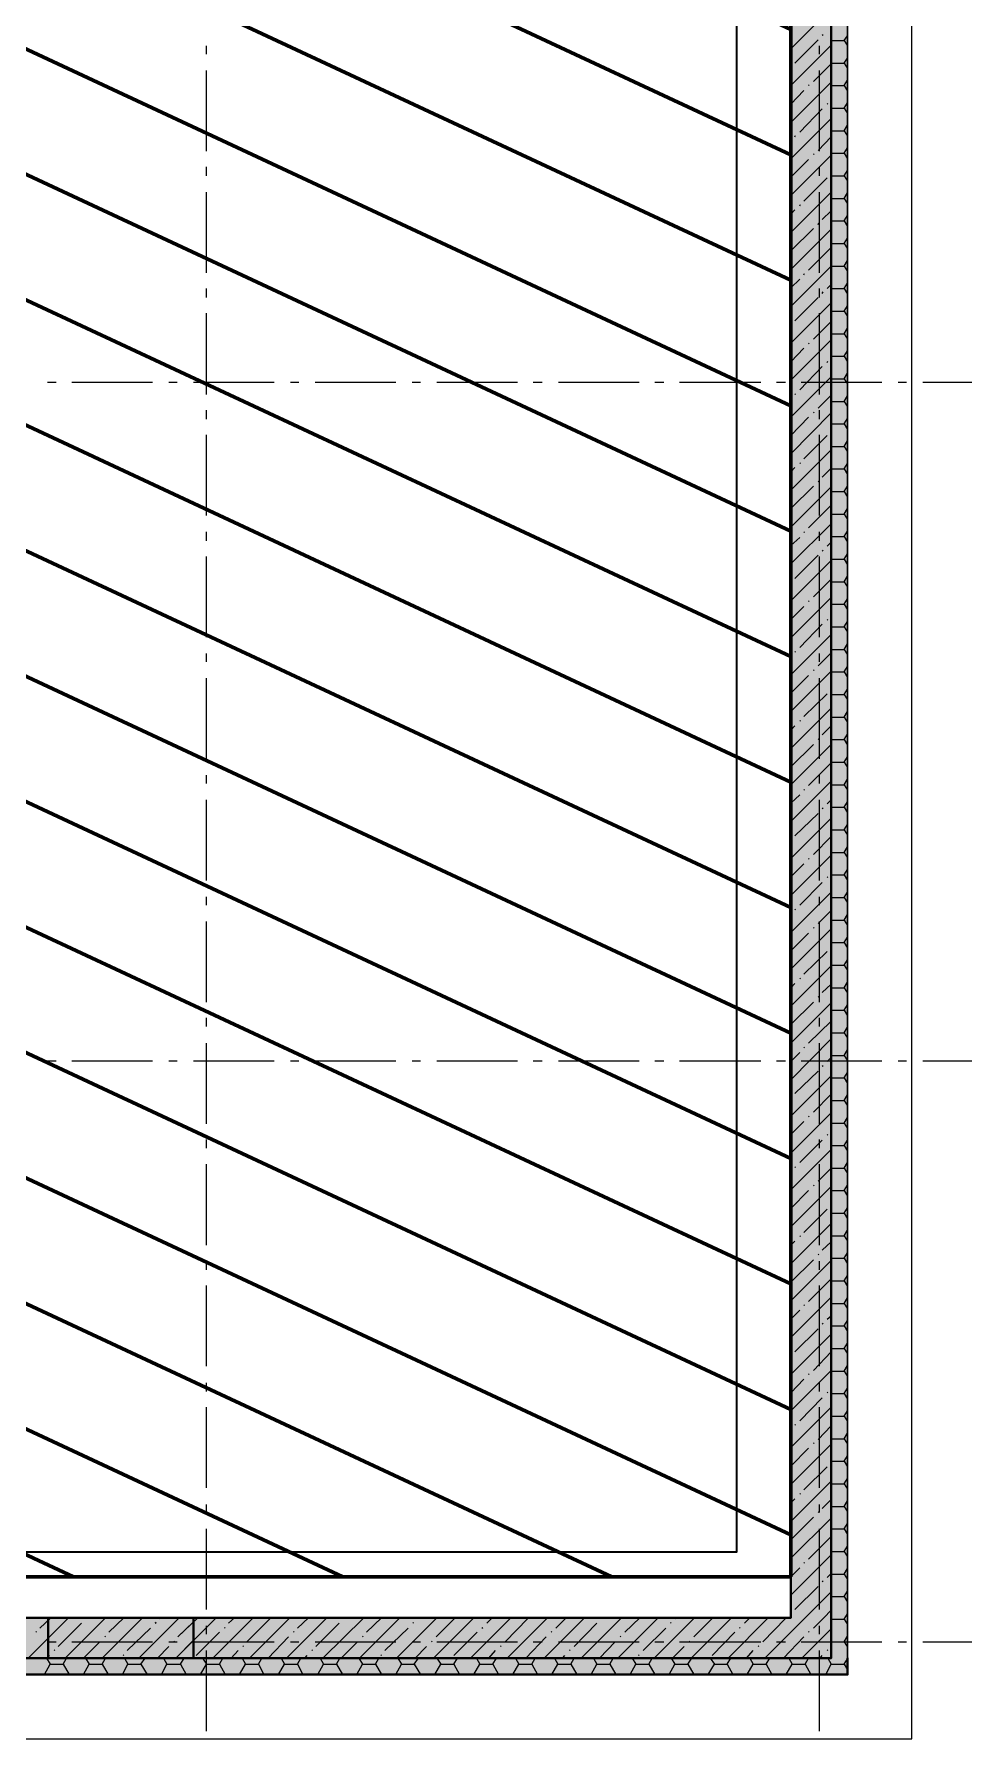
# Model space of a CAD drawing. Header units: millimetres. Extents: x -164500 to 426394, y -23753 to 102118.
# Drawn here: x -35992 to -30178, y -15 to 10530 of the extents above; entities that cross this region are included whole.
import ezdxf

# ---------------------------------------------------------------- set-up
doc = ezdxf.new("R2010")
doc.units = ezdxf.units.MM
doc.layers.add('0) шлифовка', color=5, linetype='Continuous', lineweight=60)
doc.layers.add('389 П-1', color=210, linetype='Continuous', lineweight=35)
doc.layers.add('PDF _Геометрия', color=7, linetype='Continuous', true_color=0x1f1f1f)
doc.layers.add('PDF _Сплошная заливка', color=7, linetype='Continuous', true_color=0xffffff)
doc.linetypes.add('зигзаг', pattern='A,0.00254,-5.08,[131,ltypeshp.shx,S=5.08,R=0,X=-5.08,Y=0],-10.16,[131,ltypeshp.shx,S=5.08,R=180,X=5.08,Y=0],-5.08', length=20.32254)

msp = doc.modelspace()

# ---------------------------------------------------------------- hatches: boundary and pattern name
at = {"layer": '0) шлифовка', "true_color": 0x2776bb}
h = msp.add_hatch(dxfattribs=at)
h.set_pattern_fill('ANSI31', color=152, scale=222, angle=110)
h.set_pattern_definition([(155, (205553.1, 26879), (-297.8825, -638.811), [])])
h.paths.add_polyline_path([(-31300.449, 966.076), (-66546.826, 966.076), (-66546.826, 11069.754), (-31300.449, 11069.754)])
at = {"layer": 'PDF _Сплошная заливка', "linetype": 'зигзаг', "transparency": 33554559}
h = msp.add_hatch(color=256, dxfattribs=at)
h.paths.add_polyline_path([(-31300.449, 21469.977), (-31050.505, 21469.977), (-31050.505, 21728.394), (-31300.449, 21728.394)])
h.paths.add_polyline_path([(-31050.505, 20266.856), (-31300.449, 20266.856), (-31300.449, 711.895), (-31050.505, 711.895)])
h = msp.add_hatch(color=256, dxfattribs=at)
h.paths.add_polyline_path([(-57120.962, 461.951), (-57120.962, 711.895), (-61624.195, 711.895), (-61624.195, 461.951)])
h.paths.add_polyline_path([(-53515.834, 711.895), (-53515.834, 461.951), (-31050.505, 461.951), (-31050.505, 711.895)])
h.paths.add_polyline_path([(-54418.175, 461.951), (-54418.175, 711.895), (-56218.621, 711.895), (-56218.621, 461.951)])

# ---------------------------------------------------------------- linework, layer by layer
at = {"layer": '0) шлифовка'}
msp.add_lwpolyline([(-31300.449, 966.076), (-66546.826, 966.076), (-66546.826, 11069.754), (-31300.449, 11069.754)], close=True, dxfattribs=at)
at = {"layer": '389 П-1'}
msp.add_lwpolyline([(-48510.899, 9751.818), (-48510.899, 10816.268), (-31637.678, 10816.268), (-31637.678, 1118.543), (-48510.899, 1118.543), (-48510.899, 8371.204)], dxfattribs=at)
at = {"layer": 'PDF _Геометрия', "color": 7, "lineweight": 9}
for points in [[(-71350.84, 7718.807), (-67296.659, 7718.807), (-67296.659, -37.938), (-30550.617, -37.938), (-30550.617, 22478.227), (-35710.483, 22478.227), (-44399.223, 22478.227), (-62594.318, 22478.227), (-62594.318, 28184.582), (-71410.148, 28184.582), (-71410.148, 27782.129)], [(-53448.052, 21978.339), (-31050.505, 21978.339), (-31050.505, 461.951), (-66805.243, 461.951)], [(-34922.523, 10404.649), (-34922.523, 10455.485)], [(-31122.523, 10404.649), (-31122.523, 10455.485)], [(-34922.523, 9803.088), (-34922.523, 10302.976)], [(-31122.523, 9803.088), (-31122.523, 10302.976)], [(-34922.523, 9650.579), (-34922.523, 9705.652)], [(-31122.523, 9650.579), (-31122.523, 9705.652)], [(-34922.523, 9049.019), (-34922.523, 9548.907)], [(-31122.523, 9049.019), (-31122.523, 9548.907)], [(-34922.523, 8896.51), (-34922.523, 8951.583)], [(-31122.523, 8896.51), (-31122.523, 8951.583)], [(-34922.523, 8294.95), (-34922.523, 8799.074)], [(-31122.523, 8294.95), (-31122.523, 8799.074)], [(-35909.591, 8371.204), (-35854.518, 8371.204)], [(-35757.083, 8371.204), (-35257.194, 8371.204)], [(-35155.522, 8371.204), (-35104.686, 8371.204)], [(-35003.013, 8371.204), (-34503.125, 8371.204)], [(-34401.453, 8371.204), (-34350.617, 8371.204)], [(-34248.944, 8371.204), (-33749.056, 8371.204)], [(-33647.384, 8371.204), (-33596.547, 8371.204)], [(-33494.875, 8371.204), (-32994.987, 8371.204)], [(-32897.551, 8371.204), (-32842.478, 8371.204)], [(-32740.806, 8371.204), (-32240.918, 8371.204)], [(-32143.482, 8371.204), (-32088.409, 8371.204)], [(-31990.973, 8371.204), (-31486.848, 8371.204)], [(-31389.413, 8371.204), (-31334.34, 8371.204)], [(-31236.904, 8371.204), (-30737.016, 8371.204)], [(-30635.343, 8371.204), (-30584.507, 8371.204)], [(-30482.835, 8371.204), (-30177.818, 8371.204)], [(-34922.523, 8142.441), (-34922.523, 8197.514)], [(-31122.523, 8142.441), (-31122.523, 8197.514)], [(-34922.523, 7545.117), (-34922.523, 8045.005)], [(-31122.523, 7545.117), (-31122.523, 8045.005)], [(-34922.523, 7388.372), (-34922.523, 7443.445)], [(-31122.523, 7388.372), (-31122.523, 7443.445)], [(-34922.523, 6791.048), (-34922.523, 7290.936)], [(-31122.523, 6791.048), (-31122.523, 7290.936)], [(-34922.523, 6638.539), (-34922.523, 6689.375)], [(-31122.523, 6638.539), (-31122.523, 6689.375)], [(-34922.523, 6036.979), (-34922.523, 6536.867)], [(-31122.523, 6036.979), (-31122.523, 6536.867)], [(-34922.523, 5884.47), (-34922.523, 5935.306)], [(-31122.523, 5884.47), (-31122.523, 5935.306)], [(-34922.523, 5282.909), (-34922.523, 5782.798)], [(-31122.523, 5282.909), (-31122.523, 5782.798)], [(-34922.523, 5130.401), (-34922.523, 5181.237)], [(-31122.523, 5130.401), (-31122.523, 5181.237)], [(-34922.523, 4528.84), (-34922.523, 5028.729)], [(-31122.523, 4528.84), (-31122.523, 5028.729)], [(-34922.523, 4376.332), (-34922.523, 4431.404)], [(-31122.523, 4376.332), (-31122.523, 4431.404)], [(-34922.523, 3774.771), (-34922.523, 4274.66)], [(-31122.523, 3774.771), (-31122.523, 4274.66)], [(-35909.591, 4164.515), (-35854.518, 4164.515)], [(-35757.083, 4164.515), (-35257.194, 4164.515)], [(-35155.522, 4164.515), (-35104.686, 4164.515)], [(-35003.013, 4164.515), (-34503.125, 4164.515)], [(-34401.453, 4164.515), (-34350.617, 4164.515)], [(-34248.944, 4164.515), (-33749.056, 4164.515)], [(-33647.384, 4164.515), (-33596.547, 4164.515)], [(-33494.875, 4164.515), (-32994.987, 4164.515)], [(-32897.551, 4164.515), (-32842.478, 4164.515)], [(-32740.806, 4164.515), (-32240.918, 4164.515)], [(-32143.482, 4164.515), (-32088.409, 4164.515)], [(-31990.973, 4164.515), (-31486.848, 4164.515)], [(-31389.413, 4164.515), (-31334.34, 4164.515)], [(-31236.904, 4164.515), (-30737.016, 4164.515)], [(-30635.343, 4164.515), (-30584.507, 4164.515)], [(-30482.835, 4164.515), (-30177.818, 4164.515)], [(-34922.523, 3622.263), (-34922.523, 3677.335)], [(-31122.523, 3622.263), (-31122.523, 3677.335)], [(-34922.523, 3020.702), (-34922.523, 3524.827)], [(-31122.523, 3020.702), (-31122.523, 3524.827)], [(-34922.523, 2868.194), (-34922.523, 2923.266)], [(-31122.523, 2868.194), (-31122.523, 2923.266)], [(-34922.523, 2270.869), (-34922.523, 2770.758)], [(-31122.523, 2270.869), (-31122.523, 2770.758)], [(-34922.523, 2114.125), (-34922.523, 2169.197)], [(-31122.523, 2114.125), (-31122.523, 2169.197)], [(-34922.523, 1516.8), (-34922.523, 2016.689)], [(-31122.523, 1516.8), (-31122.523, 2016.689)], [(-34922.523, 1364.292), (-34922.523, 1415.128)], [(-31122.523, 1364.292), (-31122.523, 1415.128)], [(-34922.523, 762.731), (-34922.523, 1262.62)], [(-31122.523, 762.731), (-31122.523, 1262.62)], [(-34922.523, 610.223), (-34922.523, 661.059)], [(-31122.523, 610.223), (-31122.523, 661.059)], [(-35909.591, 563.623), (-35854.518, 563.623)], [(-35757.083, 563.623), (-35257.194, 563.623)], [(-35155.522, 563.623), (-35104.686, 563.623)], [(-35003.013, 563.623), (-34503.125, 563.623)], [(-34401.453, 563.623), (-34350.617, 563.623)], [(-34248.944, 563.623), (-33749.056, 563.623)], [(-33647.384, 563.623), (-33596.547, 563.623)], [(-33494.875, 563.623), (-32994.987, 563.623)], [(-32897.551, 563.623), (-32842.478, 563.623)], [(-32740.806, 563.623), (-32240.918, 563.623)], [(-32143.482, 563.623), (-32088.409, 563.623)], [(-31990.973, 563.623), (-31486.848, 563.623)], [(-31389.413, 563.623), (-31334.34, 563.623)], [(-31236.904, 563.623), (-30737.016, 563.623)], [(-30635.343, 563.623), (-30584.507, 563.623)], [(-30482.835, 563.623), (-30177.818, 563.623)], [(-34922.523, 8.662), (-34922.523, 508.55)], [(-31122.523, 8.662), (-31122.523, 508.55)], [(-31050.505, 461.951), (-31050.505, 461.951)], [(-30948.833, 461.951), (-30948.833, 461.951)], [(-30948.833, 461.951), (-30948.833, 461.951)], [(-30948.833, 461.951), (-30948.833, 461.951)], [(-30948.833, 360.278), (-30948.833, 360.278)]]:
    msp.add_lwpolyline(points, dxfattribs=at)
msp.add_lwpolyline([(-30948.833, 22080.011), (-30948.833, 461.951), (-30948.833, 22080.011), (-31050.505, 22080.011), (-62992.534, 22080.011), (-31050.505, 22080.011)], close=True, dxfattribs=at)
at = {"layer": 'PDF _Геометрия', "color": 7, "lineweight": 40}
for points in [[(-48915.165, 711.895), (-61624.195, 711.895), (-61624.195, 461.951), (-31050.505, 461.951), (-31050.505, 711.895), (-31050.505, 20266.856), (-31300.449, 20266.856), (-31300.449, 19678.004), (-34702.233, 19678.004), (-34702.233, 19428.06), (-31300.449, 19428.06), (-31300.449, 11171.427), (-34702.233, 11171.427), (-34702.233, 11370.535), (-34922.523, 11370.535), (-34922.523, 10951.137), (-34702.233, 10951.137), (-31300.449, 10951.137), (-31300.449, 711.895), (-48792.311, 711.895)], [(-71350.84, 4007.77), (-71350.84, 4109.442), (-71350.84, 8108.55), (-71350.84, 8112.787), (-66902.679, 8112.787), (-66902.679, 8108.55), (-66902.679, 461.951), (-66902.679, 360.278), (-30948.833, 360.278), (-30948.833, 461.951), (-30948.833, 360.278)]]:
    msp.add_lwpolyline(points, dxfattribs=at)
at = {"layer": 'PDF _Геометрия', "lineweight": 9}
for points in [[(-31300.449, 10438.539), (-31050.505, 10688.484)], [(-31300.449, 10209.777), (-31050.505, 10459.721)], [(-31275.031, 10349.576), (-31130.996, 10493.612)], [(-31105.578, 10523.266), (-31101.341, 10527.503)], [(-31160.65, 10235.195), (-31050.505, 10345.34)], [(-31300.449, 10324.158), (-31300.449, 10328.394)], [(-31300.449, 9981.014), (-31050.505, 10230.958)], [(-31300.449, 10095.395), (-31219.959, 10180.122)], [(-31190.304, 10209.777), (-31186.068, 10214.013)], [(-31245.377, 9921.705), (-31105.578, 10065.741)], [(-31075.923, 10095.395), (-31071.687, 10099.632)], [(-31300.449, 9756.488), (-31050.505, 10006.432)], [(-31275.031, 9892.051), (-31270.795, 9900.524)], [(-31130.996, 9807.324), (-31050.505, 9892.051)], [(-31300.449, 9527.725), (-31050.505, 9777.67)], [(-31300.449, 9642.107), (-31190.304, 9752.252)], [(-31160.65, 9781.906), (-31156.414, 9786.142)], [(-31219.959, 9493.835), (-31075.923, 9637.87)], [(-31300.449, 9298.963), (-31050.505, 9548.907)], [(-31300.449, 9413.344), (-31275.031, 9438.762)], [(-31245.377, 9464.18), (-31241.141, 9472.653)], [(-31105.578, 9379.453), (-31050.505, 9434.526)], [(-31300.449, 9184.582), (-31160.65, 9324.381)], [(-31300.449, 9070.2), (-31050.505, 9320.145)], [(-31130.996, 9349.799), (-31126.759, 9358.272)], [(-31190.304, 9065.964), (-31050.505, 9205.763)], [(-31300.449, 8841.438), (-31050.505, 9091.382)], [(-31300.449, 8955.819), (-31245.377, 9010.892)], [(-31219.959, 9036.31), (-31215.722, 9044.782)], [(-31075.923, 8951.583), (-31050.505, 8977.001)], [(-31300.449, 8612.675), (-31050.505, 8862.62)], [(-31275.031, 8752.475), (-31130.996, 8896.51)], [(-31105.578, 8921.928), (-31101.341, 8930.401)], [(-31300.449, 8727.057), (-31300.449, 8727.057)], [(-31160.65, 8638.093), (-31050.505, 8748.238)], [(-31300.449, 8383.913), (-31050.505, 8633.857)], [(-31300.449, 8498.294), (-31219.959, 8583.021)], [(-31190.304, 8608.439), (-31186.068, 8612.675)], [(-31245.377, 8324.604), (-31105.578, 8468.64)], [(-31075.923, 8494.058), (-31071.687, 8502.53)], [(-31300.449, 8155.15), (-31050.505, 8405.094)], [(-31275.031, 8294.95), (-31270.795, 8299.186)], [(-31130.996, 8210.223), (-31050.505, 8290.713)], [(-31300.449, 7926.388), (-31050.505, 8180.568)], [(-31300.449, 8040.769), (-31190.304, 8155.15)], [(-31160.65, 8180.568), (-31156.414, 8184.805)], [(-31219.959, 7896.733), (-31075.923, 8040.769)], [(-31300.449, 7701.861), (-31050.505, 7951.806)], [(-31300.449, 7816.243), (-31275.031, 7841.661)], [(-31245.377, 7867.079), (-31241.141, 7871.315)], [(-31105.578, 7782.352), (-31050.505, 7837.424)], [(-31300.449, 7587.48), (-31160.65, 7727.28)], [(-31300.449, 7473.099), (-31050.505, 7723.043)], [(-31130.996, 7752.698), (-31126.759, 7756.934)], [(-31190.304, 7468.863), (-31050.505, 7608.662)], [(-31300.449, 7244.336), (-31050.505, 7494.281)], [(-31300.449, 7358.718), (-31245.377, 7409.554)], [(-31219.959, 7439.208), (-31215.722, 7443.445)], [(-31275.031, 7155.373), (-31130.996, 7299.409)], [(-31105.578, 7324.827), (-31101.341, 7329.063)], [(-31075.923, 7354.481), (-31050.505, 7379.899)], [(-31300.449, 7015.574), (-31050.505, 7265.518)], [(-31300.449, 7129.955), (-31300.449, 7129.955)], [(-31160.65, 7040.992), (-31050.505, 7151.137)], [(-31300.449, 6786.811), (-31050.505, 7036.756)], [(-31300.449, 6901.193), (-31219.959, 6981.683)], [(-31190.304, 7011.338), (-31186.068, 7015.574)], [(-31245.377, 6727.503), (-31105.578, 6871.538)], [(-31075.923, 6896.956), (-31071.687, 6901.193)], [(-31300.449, 6558.049), (-31050.505, 6807.993)], [(-31275.031, 6697.848), (-31270.795, 6702.084)], [(-31130.996, 6613.121), (-31050.505, 6693.612)], [(-31300.449, 6329.286), (-31050.505, 6579.23)], [(-31300.449, 6443.667), (-31190.304, 6553.812)], [(-31160.65, 6583.467), (-31156.414, 6587.703)], [(-31219.959, 6299.632), (-31075.923, 6439.431)], [(-31300.449, 6100.524), (-31050.505, 6350.468)], [(-31300.449, 6214.905), (-31275.031, 6240.323)], [(-31245.377, 6269.977), (-31241.141, 6274.214)], [(-31105.578, 6185.251), (-31050.505, 6240.323)], [(-31300.449, 5875.997), (-31050.505, 6125.942)], [(-31300.449, 5986.142), (-31160.65, 6125.942)], [(-31130.996, 6155.596), (-31126.759, 6159.832)], [(-31190.304, 5871.761), (-31050.505, 6011.56)], [(-31300.449, 5647.235), (-31050.505, 5897.179)], [(-31300.449, 5761.616), (-31245.377, 5812.452)], [(-31219.959, 5842.107), (-31215.722, 5846.343)], [(-31275.031, 5558.272), (-31130.996, 5698.071)], [(-31105.578, 5727.725), (-31101.341, 5731.962)], [(-31075.923, 5757.38), (-31050.505, 5782.798)], [(-31300.449, 5418.472), (-31050.505, 5668.417)], [(-31300.449, 5532.854), (-31300.449, 5532.854)], [(-31160.65, 5443.89), (-31050.505, 5554.035)], [(-31300.449, 5189.71), (-31050.505, 5439.654)], [(-31300.449, 5304.091), (-31219.959, 5384.582)], [(-31190.304, 5414.236), (-31186.068, 5418.472)], [(-31075.923, 5299.855), (-31071.687, 5304.091)], [(-31300.449, 4960.947), (-31050.505, 5210.892)], [(-31245.377, 5130.401), (-31105.578, 5270.2)], [(-31275.031, 5100.747), (-31270.795, 5104.983)], [(-31130.996, 5016.02), (-31050.505, 5096.51)], [(-31300.449, 4732.185), (-31050.505, 4982.129)], [(-31300.449, 4846.566), (-31190.304, 4956.711)], [(-31160.65, 4986.365), (-31156.414, 4990.602)], [(-31300.449, 4503.422), (-31050.505, 4753.366)], [(-31219.959, 4702.53), (-31075.923, 4842.33)], [(-31300.449, 4617.804), (-31275.031, 4643.222)], [(-31245.377, 4672.876), (-31241.141, 4677.112)], [(-31130.996, 4558.495), (-31126.759, 4562.731)], [(-31105.578, 4588.149), (-31050.505, 4638.985)], [(-31300.449, 4389.041), (-31160.65, 4528.84)], [(-31300.449, 4274.66), (-31050.505, 4524.604)], [(-31190.304, 4274.66), (-31050.505, 4410.223)], [(-31300.449, 4045.897), (-31050.505, 4300.078)], [(-31219.959, 4245.005), (-31215.722, 4249.242)], [(-31300.449, 4160.278), (-31245.377, 4215.351)], [(-31105.578, 4130.624), (-31101.341, 4134.86)], [(-31075.923, 4160.278), (-31050.505, 4185.696)], [(-31300.449, 3821.371), (-31050.505, 4071.315)], [(-31275.031, 3961.17), (-31130.996, 4100.97)], [(-31300.449, 3935.752), (-31300.449, 3935.752)], [(-31160.65, 3846.789), (-31050.505, 3956.934)], [(-31300.449, 3592.608), (-31050.505, 3842.553)], [(-31190.304, 3817.135), (-31186.068, 3821.371)], [(-31300.449, 3706.99), (-31219.959, 3787.48)], [(-31075.923, 3702.753), (-31071.687, 3706.99)], [(-31300.449, 3363.846), (-31050.505, 3613.79)], [(-31245.377, 3533.3), (-31105.578, 3673.099)], [(-31275.031, 3503.645), (-31270.795, 3507.882)], [(-31130.996, 3418.918), (-31050.505, 3499.409)], [(-31300.449, 3135.083), (-31050.505, 3385.028)], [(-31160.65, 3389.264), (-31156.414, 3393.5)], [(-31300.449, 3249.465), (-31190.304, 3359.61)], [(-31219.959, 3101.193), (-31075.923, 3245.228)], [(-31300.449, 2906.321), (-31050.505, 3156.265)], [(-31245.377, 3075.775), (-31241.141, 3080.011)], [(-31300.449, 3020.702), (-31275.031, 3046.12)], [(-31130.996, 2961.393), (-31126.759, 2965.63)], [(-31105.578, 2991.048), (-31050.505, 3041.884)], [(-31300.449, 2791.94), (-31160.65, 2931.739)], [(-31300.449, 2677.558), (-31050.505, 2927.503)], [(-31190.304, 2673.322), (-31050.505, 2813.121)], [(-31300.449, 2448.796), (-31050.505, 2698.74)], [(-31219.959, 2647.904), (-31215.722, 2652.14)], [(-31300.449, 2563.177), (-31245.377, 2618.249)], [(-31105.578, 2533.523), (-31101.341, 2537.759)], [(-31075.923, 2563.177), (-31050.505, 2584.359)], [(-31300.449, 2220.033), (-31050.505, 2469.977)], [(-31275.031, 2359.832), (-31130.996, 2503.868)], [(-31300.449, 2334.414), (-31300.449, 2338.651)], [(-31160.65, 2245.451), (-31050.505, 2359.832)], [(-31300.449, 1995.507), (-31050.505, 2245.451)], [(-31190.304, 2220.033), (-31186.068, 2224.27)], [(-31300.449, 2105.652), (-31219.959, 2190.379)], [(-31075.923, 2105.652), (-31071.687, 2109.888)], [(-31300.449, 1766.744), (-31050.505, 2016.689)], [(-31245.377, 1931.962), (-31105.578, 2075.997)], [(-31275.031, 1906.544), (-31270.795, 1910.78)], [(-31130.996, 1817.581), (-31050.505, 1902.307)], [(-31160.65, 1792.162), (-31156.414, 1796.399)], [(-31300.449, 1537.982), (-31050.505, 1787.926)], [(-31300.449, 1652.363), (-31190.304, 1762.508)], [(-31219.959, 1504.091), (-31075.923, 1648.127)], [(-31300.449, 1309.219), (-31050.505, 1559.164)], [(-31245.377, 1478.673), (-31241.141, 1482.909)], [(-31300.449, 1423.601), (-31275.031, 1449.019)], [(-31105.578, 1389.71), (-31050.505, 1444.782)], [(-31300.449, 1194.838), (-31160.65, 1334.637)], [(-31300.449, 1080.457), (-31050.505, 1330.401)], [(-31130.996, 1364.292), (-31126.759, 1368.528)], [(-31190.304, 1076.22), (-31050.505, 1216.02)], [(-31300.449, 851.694), (-31050.505, 1101.639)], [(-31219.959, 1050.802), (-31215.722, 1055.039)], [(-31300.449, 966.076), (-31245.377, 1021.148)], [(-31075.923, 961.839), (-31050.505, 987.257)], [(-31461.43, 461.951), (-31211.486, 711.895), (-31050.505, 872.876)], [(-31275.031, 762.731), (-31130.996, 906.767)], [(-31105.578, 936.421), (-31101.341, 940.657)], [(-31300.449, 737.313), (-31300.449, 741.549)], [(-31160.65, 648.35), (-31097.105, 711.895), (-31050.505, 758.495)], [(-35905.355, 584.805), (-35778.264, 711.895), (-36028.209, 461.951)], [(-35905.355, 699.186), (-35888.409, 711.895), (-35956.191, 648.35)], [(-34863.214, 711.895), (-35113.158, 461.951), (-35003.013, 572.096)], [(-34977.595, 711.895), (-35100.449, 593.277), (-35003.013, 686.477)], [(-34884.396, 461.951), (-34634.452, 711.895)], [(-34812.378, 648.35), (-34808.142, 652.586)], [(-34786.96, 678.004), (-34748.833, 711.895)], [(-34672.579, 563.623), (-34528.543, 707.659)], [(-34655.633, 461.951), (-34405.689, 711.895)], [(-34426.871, 461.951), (-34176.926, 711.895)], [(-34359.089, 648.35), (-34291.308, 711.895)], [(-34244.708, 533.968), (-34100.672, 678.004)], [(-34202.345, 461.951), (-33948.164, 711.895)], [(-34071.018, 707.659), (-34066.782, 711.895)], [(-33973.582, 461.951), (-33723.638, 711.895)], [(-33931.219, 622.932), (-33838.019, 711.895)], [(-33816.837, 508.55), (-33672.802, 648.35)], [(-33744.819, 461.951), (-33494.875, 711.895)], [(-33643.147, 678.004), (-33638.911, 682.241)], [(-33613.493, 707.659), (-33609.256, 711.895)], [(-33516.057, 461.951), (-33266.113, 711.895)], [(-33499.112, 593.277), (-33380.494, 711.895)], [(-33287.294, 461.951), (-33037.35, 711.895)], [(-33215.277, 648.35), (-33211.04, 652.586)], [(-33185.622, 678.004), (-33151.731, 711.895)], [(-33071.241, 563.623), (-32931.442, 707.659)], [(-33058.532, 461.951), (-32808.588, 711.895)], [(-32829.769, 461.951), (-32579.825, 711.895)], [(-32757.751, 648.35), (-32694.206, 711.895)], [(-32643.37, 533.968), (-32503.571, 678.004)], [(-32601.007, 461.951), (-32351.063, 711.895)], [(-32473.916, 707.659), (-32469.68, 711.895)], [(-32372.244, 461.951), (-32122.3, 711.895)], [(-32329.881, 622.932), (-32236.681, 711.895)], [(-32215.5, 508.55), (-32075.7, 648.35)], [(-32147.718, 461.951), (-31897.774, 711.895)], [(-32046.046, 678.004), (-32041.809, 682.241)], [(-32016.391, 707.659), (-32007.919, 711.895)], [(-31918.955, 461.951), (-31669.011, 711.895)], [(-31902.01, 593.277), (-31783.392, 711.895)], [(-31690.193, 461.951), (-31440.249, 711.895)], [(-31618.175, 648.35), (-31613.939, 652.586)], [(-31588.521, 678.004), (-31554.63, 711.895)], [(-31474.139, 563.623), (-31334.34, 707.659)], [(-31232.668, 461.951), (-31050.505, 644.113)], [(-35981.609, 622.932), (-35977.372, 627.168)], [(-34986.068, 478.896), (-34842.032, 622.932)], [(-34697.997, 533.968), (-34693.76, 538.205)], [(-34541.252, 461.951), (-34414.162, 593.277)], [(-34384.507, 622.932), (-34380.271, 627.168)], [(-34087.963, 461.951), (-33986.291, 563.623)], [(-33956.637, 593.277), (-33952.4, 597.514)], [(-33630.438, 461.951), (-33558.42, 533.968)], [(-33528.766, 563.623), (-33524.53, 567.859)], [(-33388.967, 478.896), (-33244.931, 622.932)], [(-33100.895, 533.968), (-33096.659, 538.205)], [(-32944.151, 461.951), (-32817.06, 593.277)], [(-32787.406, 622.932), (-32783.17, 627.168)], [(-32486.625, 461.951), (-32389.19, 563.623)], [(-32359.535, 593.277), (-32355.299, 597.514)], [(-32033.337, 461.951), (-31961.319, 533.968)], [(-31931.665, 563.623), (-31927.428, 567.859)], [(-31787.629, 478.896), (-31647.83, 622.932)], [(-31503.794, 533.968), (-31499.557, 538.205)], [(-31347.049, 461.951), (-31219.959, 593.277)], [(-31190.304, 622.932), (-31186.068, 627.168)], [(-35905.355, 470.423), (-35896.882, 478.896), (-35913.827, 461.951)], [(-34770.015, 461.951), (-34727.651, 508.55)], [(-34312.489, 461.951), (-34299.78, 478.896)], [(-34270.126, 508.55), (-34265.89, 512.787)], [(-33842.255, 478.896), (-33838.019, 483.132)], [(-33172.913, 461.951), (-33130.55, 508.55)], [(-32715.388, 461.951), (-32702.679, 478.896)], [(-32673.025, 508.55), (-32668.788, 512.787)], [(-32245.154, 478.896), (-32240.918, 483.132)], [(-31575.812, 461.951), (-31533.448, 508.55)], [(-31118.287, 461.951), (-31105.578, 478.896)], [(-31075.923, 508.55), (-31071.687, 512.787)]]:
    msp.add_lwpolyline(points, dxfattribs=at)
at = {"layer": 'PDF _Геометрия', "color": 251, "lineweight": 9, "true_color": 0x4a4a4a}
for points in [[(-31050.505, 10489.375), (-30970.015, 10489.375), (-30948.833, 10455.485)], [(-31050.505, 10489.375), (-31050.505, 10489.375)], [(-31050.505, 10489.375), (-31050.505, 10489.375)], [(-30970.015, 10489.375), (-30948.833, 10519.03)], [(-31050.505, 10349.576), (-30970.015, 10349.576), (-30948.833, 10315.685)], [(-31050.505, 10349.576), (-31050.505, 10349.576)], [(-31050.505, 10349.576), (-31050.505, 10349.576)], [(-30970.015, 10349.576), (-30948.833, 10379.23)], [(-30970.015, 10209.777), (-30948.833, 10243.667)], [(-31050.505, 10209.777), (-30970.015, 10209.777), (-30948.833, 10175.886)], [(-31050.505, 10209.777), (-31050.505, 10209.777)], [(-31050.505, 10209.777), (-31050.505, 10209.777)], [(-31050.505, 10069.977), (-30970.015, 10069.977), (-30948.833, 10036.087)], [(-31050.505, 10069.977), (-31050.505, 10069.977)], [(-31050.505, 10069.977), (-31050.505, 10069.977)], [(-30970.015, 10069.977), (-30948.833, 10103.868)], [(-31050.505, 9930.178), (-30970.015, 9930.178), (-30948.833, 9896.287)], [(-31050.505, 9930.178), (-31050.505, 9930.178)], [(-31050.505, 9930.178), (-31050.505, 9930.178)], [(-30970.015, 9930.178), (-30948.833, 9964.069)], [(-30970.015, 9790.379), (-30948.833, 9824.27)], [(-31050.505, 9790.379), (-30970.015, 9790.379), (-30948.833, 9756.488)], [(-31050.505, 9790.379), (-31050.505, 9790.379)], [(-31050.505, 9790.379), (-31050.505, 9790.379)], [(-31050.505, 9650.579), (-30970.015, 9650.579), (-30948.833, 9616.689)], [(-31050.505, 9650.579), (-31050.505, 9650.579)], [(-31050.505, 9650.579), (-31050.505, 9650.579)], [(-30970.015, 9650.579), (-30948.833, 9684.47)], [(-31050.505, 9510.78), (-30970.015, 9510.78), (-30948.833, 9476.889)], [(-31050.505, 9510.78), (-31050.505, 9510.78)], [(-31050.505, 9510.78), (-31050.505, 9510.78)], [(-30970.015, 9510.78), (-30948.833, 9544.671)], [(-30970.015, 9370.981), (-30948.833, 9404.872)], [(-31050.505, 9370.981), (-30970.015, 9370.981), (-30948.833, 9337.09)], [(-31050.505, 9370.981), (-31050.505, 9370.981)], [(-31050.505, 9370.981), (-31050.505, 9370.981)], [(-31050.505, 9231.181), (-30970.015, 9231.181), (-30948.833, 9197.291)], [(-31050.505, 9231.181), (-31050.505, 9231.181)], [(-31050.505, 9231.181), (-31050.505, 9231.181)], [(-30970.015, 9231.181), (-30948.833, 9265.072)], [(-31050.505, 9091.382), (-30970.015, 9091.382), (-30948.833, 9057.491)], [(-31050.505, 9091.382), (-31050.505, 9091.382)], [(-31050.505, 9091.382), (-31050.505, 9091.382)], [(-30970.015, 9091.382), (-30948.833, 9125.273)], [(-30970.015, 8951.583), (-30948.833, 8985.474)], [(-31050.505, 8951.583), (-30970.015, 8951.583), (-30948.833, 8917.692)], [(-31050.505, 8951.583), (-31050.505, 8951.583)], [(-31050.505, 8951.583), (-31050.505, 8951.583)], [(-31050.505, 8811.783), (-30970.015, 8811.783), (-30948.833, 8777.893)], [(-31050.505, 8811.783), (-31050.505, 8811.783)], [(-31050.505, 8811.783), (-31050.505, 8811.783)], [(-30970.015, 8811.783), (-30948.833, 8845.674)], [(-31050.505, 8671.984), (-30970.015, 8671.984), (-30948.833, 8638.093)], [(-31050.505, 8671.984), (-31050.505, 8671.984)], [(-31050.505, 8671.984), (-31050.505, 8671.984)], [(-30970.015, 8671.984), (-30948.833, 8705.875)], [(-30970.015, 8532.185), (-30948.833, 8566.076)], [(-31050.505, 8532.185), (-30970.015, 8532.185), (-30948.833, 8498.294)], [(-31050.505, 8532.185), (-31050.505, 8532.185)], [(-31050.505, 8532.185), (-31050.505, 8532.185)], [(-31050.505, 8392.385), (-30970.015, 8392.385), (-30948.833, 8358.495)], [(-31050.505, 8392.385), (-31050.505, 8392.385)], [(-31050.505, 8392.385), (-31050.505, 8392.385)], [(-30970.015, 8392.385), (-30948.833, 8426.276)], [(-31050.505, 8252.586), (-30970.015, 8252.586), (-30948.833, 8218.695)], [(-31050.505, 8252.586), (-31050.505, 8252.586)], [(-31050.505, 8252.586), (-31050.505, 8252.586)], [(-30970.015, 8252.586), (-30948.833, 8286.477)], [(-30970.015, 8112.787), (-30948.833, 8146.678)], [(-31050.505, 8112.787), (-30970.015, 8112.787), (-30948.833, 8078.896)], [(-31050.505, 8112.787), (-31050.505, 8112.787)], [(-31050.505, 8112.787), (-31050.505, 8112.787)], [(-31050.505, 7972.987), (-30970.015, 7972.987), (-30948.833, 7939.097)], [(-31050.505, 7972.987), (-31050.505, 7972.987)], [(-31050.505, 7972.987), (-31050.505, 7972.987)], [(-30970.015, 7972.987), (-30948.833, 8006.878)], [(-31050.505, 7833.188), (-30970.015, 7833.188), (-30948.833, 7799.297)], [(-31050.505, 7833.188), (-31050.505, 7833.188)], [(-31050.505, 7833.188), (-31050.505, 7833.188)], [(-30970.015, 7833.188), (-30948.833, 7867.079)], [(-30970.015, 7693.389), (-30948.833, 7727.28)], [(-31050.505, 7693.389), (-30970.015, 7693.389), (-30948.833, 7659.498)], [(-31050.505, 7693.389), (-31050.505, 7693.389)], [(-31050.505, 7693.389), (-31050.505, 7693.389)], [(-31050.505, 7553.589), (-30970.015, 7553.589), (-30948.833, 7519.699)], [(-31050.505, 7553.589), (-31050.505, 7553.589)], [(-31050.505, 7553.589), (-31050.505, 7553.589)], [(-30970.015, 7553.589), (-30948.833, 7587.48)], [(-31050.505, 7413.79), (-30970.015, 7413.79), (-30948.833, 7379.899)], [(-31050.505, 7413.79), (-31050.505, 7413.79)], [(-31050.505, 7413.79), (-31050.505, 7413.79)], [(-30970.015, 7413.79), (-30948.833, 7447.681)], [(-30970.015, 7273.991), (-30948.833, 7307.882)], [(-31050.505, 7273.991), (-30970.015, 7273.991), (-30948.833, 7240.1)], [(-31050.505, 7273.991), (-31050.505, 7273.991)], [(-31050.505, 7273.991), (-31050.505, 7273.991)], [(-31050.505, 7134.191), (-30970.015, 7134.191), (-30948.833, 7100.301)], [(-31050.505, 7134.191), (-31050.505, 7134.191)], [(-31050.505, 7134.191), (-31050.505, 7134.191)], [(-30970.015, 7134.191), (-30948.833, 7168.082)], [(-31050.505, 6994.392), (-30970.015, 6994.392), (-30948.833, 6960.501)], [(-31050.505, 6994.392), (-31050.505, 6994.392)], [(-31050.505, 6994.392), (-31050.505, 6994.392)], [(-30970.015, 6994.392), (-30948.833, 7028.283)], [(-31050.505, 6854.593), (-30970.015, 6854.593), (-30948.833, 6820.702)], [(-31050.505, 6854.593), (-31050.505, 6854.593)], [(-31050.505, 6854.593), (-31050.505, 6854.593)], [(-30970.015, 6854.593), (-30948.833, 6888.484)], [(-30970.015, 6714.793), (-30948.833, 6748.684)], [(-31050.505, 6714.793), (-30970.015, 6714.793), (-30948.833, 6680.903)], [(-31050.505, 6714.793), (-31050.505, 6714.793)], [(-31050.505, 6714.793), (-31050.505, 6714.793)], [(-31050.505, 6574.994), (-30970.015, 6574.994), (-30948.833, 6541.103)], [(-31050.505, 6574.994), (-31050.505, 6574.994)], [(-31050.505, 6574.994), (-31050.505, 6574.994)], [(-30970.015, 6574.994), (-30948.833, 6608.885)], [(-31050.505, 6435.195), (-30970.015, 6435.195), (-30948.833, 6401.304)], [(-31050.505, 6435.195), (-31050.505, 6435.195)], [(-31050.505, 6435.195), (-31050.505, 6435.195)], [(-30970.015, 6435.195), (-30948.833, 6469.086)], [(-30970.015, 6295.395), (-30948.833, 6329.286)], [(-31050.505, 6295.395), (-30970.015, 6295.395), (-30948.833, 6261.505)], [(-31050.505, 6295.395), (-31050.505, 6295.395)], [(-31050.505, 6295.395), (-31050.505, 6295.395)], [(-31050.505, 6155.596), (-30970.015, 6155.596), (-30948.833, 6121.705)], [(-31050.505, 6155.596), (-31050.505, 6155.596)], [(-31050.505, 6155.596), (-31050.505, 6155.596)], [(-30970.015, 6155.596), (-30948.833, 6189.487)], [(-31050.505, 6015.797), (-30970.015, 6015.797), (-30948.833, 5981.906)], [(-31050.505, 6015.797), (-31050.505, 6015.797)], [(-31050.505, 6015.797), (-31050.505, 6015.797)], [(-30970.015, 6015.797), (-30948.833, 6049.688)], [(-30970.015, 5875.997), (-30948.833, 5909.888)], [(-31050.505, 5875.997), (-30970.015, 5875.997), (-30948.833, 5842.107)], [(-31050.505, 5875.997), (-31050.505, 5875.997)], [(-31050.505, 5875.997), (-31050.505, 5875.997)], [(-31050.505, 5736.198), (-30970.015, 5736.198), (-30948.833, 5702.307)], [(-31050.505, 5736.198), (-31050.505, 5736.198)], [(-31050.505, 5736.198), (-31050.505, 5736.198)], [(-30970.015, 5736.198), (-30948.833, 5770.089)], [(-31050.505, 5596.399), (-30970.015, 5596.399), (-30948.833, 5562.508)], [(-31050.505, 5596.399), (-31050.505, 5596.399)], [(-31050.505, 5596.399), (-31050.505, 5596.399)], [(-30970.015, 5596.399), (-30948.833, 5630.29)], [(-30970.015, 5456.599), (-30948.833, 5490.49)], [(-31050.505, 5456.599), (-30970.015, 5456.599), (-30948.833, 5422.709)], [(-31050.505, 5456.599), (-31050.505, 5456.599)], [(-31050.505, 5456.599), (-31050.505, 5456.599)], [(-31050.505, 5316.8), (-30970.015, 5316.8), (-30948.833, 5282.909)], [(-31050.505, 5316.8), (-31050.505, 5316.8)], [(-31050.505, 5316.8), (-31050.505, 5316.8)], [(-30970.015, 5316.8), (-30948.833, 5350.691)], [(-31050.505, 5177.001), (-30970.015, 5177.001), (-30948.833, 5143.11)], [(-31050.505, 5177.001), (-31050.505, 5177.001)], [(-31050.505, 5177.001), (-31050.505, 5177.001)], [(-30970.015, 5177.001), (-30948.833, 5210.892)], [(-30970.015, 5037.201), (-30948.833, 5071.092)], [(-31050.505, 5037.201), (-30970.015, 5037.201), (-30948.833, 5003.311)], [(-31050.505, 5037.201), (-31050.505, 5037.201)], [(-31050.505, 5037.201), (-31050.505, 5037.201)], [(-31050.505, 4897.402), (-30970.015, 4897.402), (-30948.833, 4863.511)], [(-31050.505, 4897.402), (-31050.505, 4897.402)], [(-31050.505, 4897.402), (-31050.505, 4897.402)], [(-30970.015, 4897.402), (-30948.833, 4931.293)], [(-31050.505, 4757.603), (-30970.015, 4757.603), (-30948.833, 4723.712)], [(-31050.505, 4757.603), (-31050.505, 4757.603)], [(-31050.505, 4757.603), (-31050.505, 4757.603)], [(-30970.015, 4757.603), (-30948.833, 4791.494)], [(-30970.015, 4617.804), (-30948.833, 4651.694)], [(-31050.505, 4617.804), (-30970.015, 4617.804), (-30948.833, 4583.913)], [(-31050.505, 4617.804), (-31050.505, 4617.804)], [(-31050.505, 4617.804), (-31050.505, 4617.804)], [(-31050.505, 4478.004), (-30970.015, 4478.004), (-30948.833, 4444.113)], [(-31050.505, 4478.004), (-31050.505, 4478.004)], [(-31050.505, 4478.004), (-31050.505, 4478.004)], [(-30970.015, 4478.004), (-30948.833, 4511.895)], [(-31050.505, 4338.205), (-30970.015, 4338.205), (-30948.833, 4304.314)], [(-31050.505, 4338.205), (-31050.505, 4338.205)], [(-31050.505, 4338.205), (-31050.505, 4338.205)], [(-30970.015, 4338.205), (-30948.833, 4372.096)], [(-30970.015, 4198.406), (-30948.833, 4232.296)], [(-31050.505, 4198.406), (-30970.015, 4198.406), (-30948.833, 4164.515)], [(-31050.505, 4198.406), (-31050.505, 4198.406)], [(-31050.505, 4198.406), (-31050.505, 4198.406)], [(-31050.505, 4058.606), (-30970.015, 4058.606), (-30948.833, 4024.715)], [(-31050.505, 4058.606), (-31050.505, 4058.606)], [(-31050.505, 4058.606), (-31050.505, 4058.606)], [(-30970.015, 4058.606), (-30948.833, 4092.497)], [(-31050.505, 3918.807), (-30970.015, 3918.807), (-30948.833, 3884.916)], [(-31050.505, 3918.807), (-31050.505, 3918.807)], [(-31050.505, 3918.807), (-31050.505, 3918.807)], [(-30970.015, 3918.807), (-30948.833, 3952.698)], [(-30970.015, 3779.008), (-30948.833, 3812.898)], [(-31050.505, 3779.008), (-30970.015, 3779.008), (-30948.833, 3745.117)], [(-31050.505, 3779.008), (-31050.505, 3779.008)], [(-31050.505, 3779.008), (-31050.505, 3779.008)], [(-31050.505, 3639.208), (-30970.015, 3639.208), (-30948.833, 3605.317)], [(-31050.505, 3639.208), (-31050.505, 3639.208)], [(-31050.505, 3639.208), (-31050.505, 3639.208)], [(-30970.015, 3639.208), (-30948.833, 3673.099)], [(-31050.505, 3499.409), (-30970.015, 3499.409), (-30948.833, 3465.518)], [(-31050.505, 3499.409), (-31050.505, 3499.409)], [(-31050.505, 3499.409), (-31050.505, 3499.409)], [(-30970.015, 3499.409), (-30948.833, 3533.3)], [(-30970.015, 3359.61), (-30948.833, 3393.5)], [(-31050.505, 3359.61), (-30970.015, 3359.61), (-30948.833, 3325.719)], [(-31050.505, 3359.61), (-31050.505, 3359.61)], [(-31050.505, 3359.61), (-31050.505, 3359.61)], [(-31050.505, 3219.81), (-30970.015, 3219.81), (-30948.833, 3185.919)], [(-31050.505, 3219.81), (-31050.505, 3219.81)], [(-31050.505, 3219.81), (-31050.505, 3219.81)], [(-30970.015, 3219.81), (-30948.833, 3253.701)], [(-31050.505, 3080.011), (-30970.015, 3080.011), (-30948.833, 3046.12)], [(-31050.505, 3080.011), (-31050.505, 3080.011)], [(-31050.505, 3080.011), (-31050.505, 3080.011)], [(-30970.015, 3080.011), (-30948.833, 3113.902)], [(-30970.015, 2940.212), (-30948.833, 2974.102)], [(-31050.505, 2940.212), (-30970.015, 2940.212), (-30948.833, 2906.321)], [(-31050.505, 2940.212), (-31050.505, 2940.212)], [(-31050.505, 2940.212), (-31050.505, 2940.212)], [(-31050.505, 2800.412), (-30970.015, 2800.412), (-30948.833, 2766.521)], [(-31050.505, 2800.412), (-31050.505, 2800.412)], [(-31050.505, 2800.412), (-31050.505, 2800.412)], [(-30970.015, 2800.412), (-30948.833, 2834.303)], [(-31050.505, 2660.613), (-30970.015, 2660.613), (-30948.833, 2626.722)], [(-31050.505, 2660.613), (-31050.505, 2660.613)], [(-31050.505, 2660.613), (-31050.505, 2660.613)], [(-30970.015, 2660.613), (-30948.833, 2694.504)], [(-30970.015, 2520.814), (-30948.833, 2554.704)], [(-31050.505, 2520.814), (-30970.015, 2520.814), (-30948.833, 2486.923)], [(-31050.505, 2520.814), (-31050.505, 2520.814)], [(-31050.505, 2520.814), (-31050.505, 2520.814)], [(-31050.505, 2381.014), (-30970.015, 2381.014), (-30948.833, 2347.123)], [(-31050.505, 2381.014), (-31050.505, 2381.014)], [(-31050.505, 2381.014), (-31050.505, 2381.014)], [(-30970.015, 2381.014), (-30948.833, 2414.905)], [(-31050.505, 2241.215), (-30970.015, 2241.215), (-30948.833, 2207.324)], [(-31050.505, 2241.215), (-31050.505, 2241.215)], [(-31050.505, 2241.215), (-31050.505, 2241.215)], [(-30970.015, 2241.215), (-30948.833, 2275.106)], [(-30970.015, 2101.416), (-30948.833, 2135.306)], [(-31050.505, 2101.416), (-30970.015, 2101.416), (-30948.833, 2067.525)], [(-31050.505, 2101.416), (-31050.505, 2101.416)], [(-31050.505, 2101.416), (-31050.505, 2101.416)], [(-31050.505, 1961.616), (-30970.015, 1961.616), (-30948.833, 1927.725)], [(-31050.505, 1961.616), (-31050.505, 1961.616)], [(-31050.505, 1961.616), (-31050.505, 1961.616)], [(-30970.015, 1961.616), (-30948.833, 1995.507)], [(-31050.505, 1821.817), (-30970.015, 1821.817), (-30948.833, 1787.926)], [(-31050.505, 1821.817), (-31050.505, 1821.817)], [(-31050.505, 1821.817), (-31050.505, 1821.817)], [(-30970.015, 1821.817), (-30948.833, 1855.708)], [(-30970.015, 1682.018), (-30948.833, 1715.908)], [(-31050.505, 1682.018), (-30970.015, 1682.018), (-30948.833, 1648.127)], [(-31050.505, 1682.018), (-31050.505, 1682.018)], [(-31050.505, 1682.018), (-31050.505, 1682.018)], [(-31050.505, 1542.218), (-30970.015, 1542.218), (-30948.833, 1508.327)], [(-31050.505, 1542.218), (-31050.505, 1542.218)], [(-31050.505, 1542.218), (-31050.505, 1542.218)], [(-30970.015, 1542.218), (-30948.833, 1576.109)], [(-31050.505, 1402.419), (-30970.015, 1402.419), (-30948.833, 1368.528)], [(-31050.505, 1402.419), (-31050.505, 1402.419)], [(-31050.505, 1402.419), (-31050.505, 1402.419)], [(-30970.015, 1402.419), (-30948.833, 1436.31)], [(-30970.015, 1262.62), (-30948.833, 1296.51)], [(-31050.505, 1262.62), (-30970.015, 1262.62), (-30948.833, 1228.729)], [(-31050.505, 1262.62), (-31050.505, 1262.62)], [(-31050.505, 1262.62), (-31050.505, 1262.62)], [(-31050.505, 1122.82), (-30970.015, 1122.82), (-30948.833, 1088.929)], [(-31050.505, 1122.82), (-31050.505, 1122.82)], [(-31050.505, 1122.82), (-31050.505, 1122.82)], [(-30970.015, 1122.82), (-30948.833, 1156.711)], [(-31050.505, 983.021), (-30970.015, 983.021), (-30948.833, 949.13)], [(-31050.505, 983.021), (-31050.505, 983.021)], [(-31050.505, 983.021), (-31050.505, 983.021)], [(-30970.015, 983.021), (-30948.833, 1016.912)], [(-30970.015, 843.222), (-30948.833, 877.112)], [(-31050.505, 843.222), (-30970.015, 843.222), (-30948.833, 809.331)], [(-31050.505, 843.222), (-31050.505, 843.222)], [(-31050.505, 843.222), (-31050.505, 843.222)], [(-31050.505, 703.422), (-30970.015, 703.422), (-30948.833, 669.531)], [(-31050.505, 703.422), (-31050.505, 703.422)], [(-31050.505, 703.422), (-31050.505, 703.422)], [(-30970.015, 703.422), (-30948.833, 737.313)], [(-31050.505, 563.623), (-30970.015, 563.623), (-30948.833, 529.732)], [(-31050.505, 563.623), (-31050.505, 563.623)], [(-31050.505, 563.623), (-31050.505, 563.623)], [(-30970.015, 563.623), (-30948.833, 597.514)], [(-35926.536, 360.278), (-35892.646, 423.824)], [(-35913.827, 461.951), (-35892.646, 423.824), (-35812.155, 423.824), (-35774.028, 360.278)], [(-35812.155, 423.824), (-35790.973, 461.951)], [(-35685.065, 360.278), (-35651.174, 423.824)], [(-35672.356, 461.951), (-35651.174, 423.824), (-35570.683, 423.824), (-35532.556, 360.278)], [(-35570.683, 423.824), (-35549.502, 461.951)], [(-35443.593, 360.278), (-35409.702, 423.824)], [(-35430.884, 461.951), (-35409.702, 423.824), (-35329.212, 423.824), (-35291.085, 360.278)], [(-35329.212, 423.824), (-35303.794, 461.951)], [(-35202.122, 360.278), (-35168.231, 423.824)], [(-35189.413, 461.951), (-35168.231, 423.824), (-35083.504, 423.824), (-35049.613, 360.278)], [(-35083.504, 423.824), (-35062.322, 461.951)], [(-34960.65, 360.278), (-34922.523, 423.824)], [(-34947.941, 461.951), (-34922.523, 423.824), (-34842.032, 423.824), (-34808.142, 360.278)], [(-34842.032, 423.824), (-34820.851, 461.951)], [(-34719.178, 360.278), (-34681.051, 423.824)], [(-34702.233, 461.951), (-34681.051, 423.824), (-34600.561, 423.824), (-34566.67, 360.278)], [(-34600.561, 423.824), (-34579.379, 461.951)], [(-34477.707, 360.278), (-34439.58, 423.824)], [(-34460.762, 461.951), (-34439.58, 423.824), (-34359.089, 423.824), (-34325.199, 360.278)], [(-34359.089, 423.824), (-34337.908, 461.951)], [(-34231.999, 360.278), (-34198.108, 423.824)], [(-34219.29, 461.951), (-34198.108, 423.824), (-34117.618, 423.824), (-34079.491, 360.278)], [(-34117.618, 423.824), (-34096.436, 461.951)], [(-33990.527, 360.278), (-33956.637, 423.824)], [(-33977.818, 461.951), (-33956.637, 423.824), (-33876.146, 423.824), (-33838.019, 360.278)], [(-33876.146, 423.824), (-33854.964, 461.951)], [(-33749.056, 360.278), (-33715.165, 423.824)], [(-33736.347, 461.951), (-33715.165, 423.824), (-33634.675, 423.824), (-33596.547, 360.278)], [(-33634.675, 423.824), (-33609.256, 461.951)], [(-33507.584, 360.278), (-33469.457, 423.824)], [(-33494.875, 461.951), (-33469.457, 423.824), (-33388.967, 423.824), (-33355.076, 360.278)], [(-33388.967, 423.824), (-33367.785, 461.951)], [(-33266.113, 360.278), (-33227.986, 423.824)], [(-33249.167, 461.951), (-33227.986, 423.824), (-33147.495, 423.824), (-33113.604, 360.278)], [(-33147.495, 423.824), (-33126.313, 461.951)], [(-33024.641, 360.278), (-32986.514, 423.824)], [(-33007.696, 461.951), (-32986.514, 423.824), (-32906.023, 423.824), (-32872.133, 360.278)], [(-32906.023, 423.824), (-32884.842, 461.951)], [(-32783.17, 360.278), (-32745.042, 423.824)], [(-32766.224, 461.951), (-32745.042, 423.824), (-32664.552, 423.824), (-32626.425, 360.278)], [(-32664.552, 423.824), (-32643.37, 461.951)], [(-32537.462, 360.278), (-32503.571, 423.824)], [(-32524.753, 461.951), (-32503.571, 423.824), (-32423.08, 423.824), (-32384.953, 360.278)], [(-32423.08, 423.824), (-32401.899, 461.951)], [(-32295.99, 360.278), (-32262.099, 423.824)], [(-32283.281, 461.951), (-32262.099, 423.824), (-32181.609, 423.824), (-32143.482, 360.278)], [(-32181.609, 423.824), (-32160.427, 461.951)], [(-32054.518, 360.278), (-32020.628, 423.824)], [(-32041.809, 461.951), (-32020.628, 423.824), (-31940.137, 423.824), (-31902.01, 360.278)], [(-31940.137, 423.824), (-31914.719, 461.951)], [(-31813.047, 360.278), (-31774.92, 423.824)], [(-31800.338, 461.951), (-31774.92, 423.824), (-31694.429, 423.824), (-31660.539, 360.278)], [(-31694.429, 423.824), (-31673.248, 461.951)], [(-31571.575, 360.278), (-31533.448, 423.824)], [(-31554.63, 461.951), (-31533.448, 423.824), (-31452.958, 423.824), (-31419.067, 360.278)], [(-31452.958, 423.824), (-31431.776, 461.951)], [(-31330.104, 360.278), (-31291.977, 423.824)], [(-31313.158, 461.951), (-31291.977, 423.824), (-31211.486, 423.824), (-31177.595, 360.278)], [(-31211.486, 423.824), (-31190.304, 461.951)], [(-31084.396, 360.278), (-31050.505, 423.824)], [(-31071.687, 461.951), (-31050.505, 423.824), (-30970.015, 423.824), (-30948.833, 389.933)], [(-30970.015, 423.824), (-30948.833, 457.714)], [(-30948.833, 461.951), (-30948.833, 461.951)]]:
    msp.add_lwpolyline(points, dxfattribs=at)
at = {"layer": 'PDF _Геометрия', "color": 7, "lineweight": 40}
msp.add_lwpolyline([(-35003.013, 461.951), (-35003.013, 711.895), (-35905.355, 711.895), (-35905.355, 461.951)], close=True, dxfattribs=at)
at = {"layer": 'PDF _Геометрия', "lineweight": 9}
for points in [[(-35697.774, 678.004), (-35841.809, 533.968)], [(-35549.502, 711.895), (-35799.446, 461.951)], [(-35663.883, 711.895), (-35668.119, 707.659)], [(-35320.739, 711.895), (-35570.683, 461.951)], [(-35435.12, 711.895), (-35528.32, 622.932)], [(-35269.903, 648.35), (-35413.939, 508.55)], [(-35091.977, 711.895), (-35341.921, 461.951)], [(-35236.012, 682.241), (-35240.249, 678.004)], [(-35206.358, 711.895), (-35214.831, 707.659)], [(-35583.392, 563.623), (-35685.065, 461.951)], [(-35549.502, 597.514), (-35553.738, 593.277)], [(-35155.522, 533.968), (-35227.54, 461.951)], [(-35121.631, 567.859), (-35125.867, 563.623)], [(-35862.991, 512.787), (-35867.228, 508.55)], [(-35435.12, 483.132), (-35439.357, 478.896)]]:
    msp.add_lwpolyline(points, close=True, dxfattribs=at)
at = {"layer": 'PDF _Сплошная заливка', "linetype": 'зигзаг', "lineweight": 5, "transparency": 33554559}
for points in [[(-31050.505, 22080.011), (-31050.505, 461.951), (-30948.833, 22080.011), (-30948.833, 461.951)], [(-35905.355, 711.895), (-35905.355, 461.951), (-35003.013, 711.895), (-35003.013, 461.951)], [(-66902.679, 461.951), (-66902.679, 360.278), (-30948.833, 461.951), (-30948.833, 360.278)]]:
    msp.add_solid(points, dxfattribs=at)

doc.saveas('drawing.dxf')
